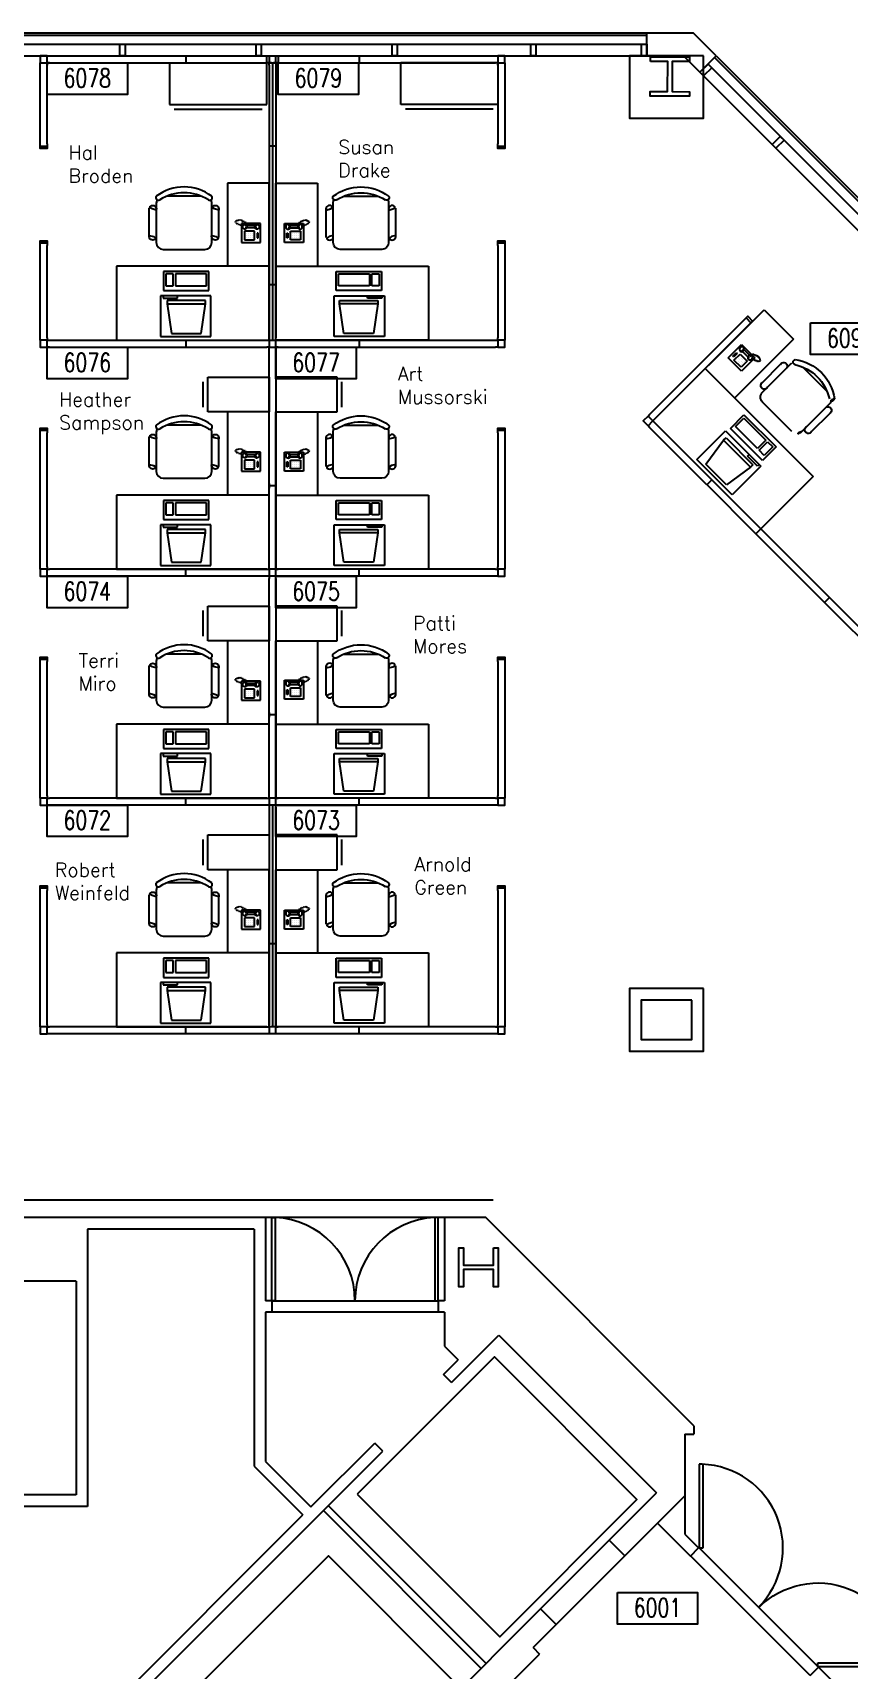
# Model space of a CAD drawing. Header units: millimetres. Extents: x 489553527 to 489553786, y 110504148 to 110504403.
# Drawn here: x 489553681.4 to 489553716.7, y 110504331.7 to 110504402.5 of the extents above; entities that cross this region are included whole.
import ezdxf
from ezdxf.enums import TextEntityAlignment as Align

# ---------------------------------------------------------------- set-up
doc = ezdxf.new("R2010")
doc.units = ezdxf.units.MM
for name, color, linetype in [('CHAIRS', 4, 'Continuous'), ('CPU', 6, 'Continuous'), ('E-B-CORE', 8, 'Continuous'), ('E-B-ELEV', 8, 'Continuous'), ('E-B-FURR', 6, 'Continuous'), ('E-B-GLAZ', 8, 'Continuous'), ('E-B-MULL', 8, 'Continuous'), ('E-B-SHEL', 2, 'Continuous'), ('E-C-HEAD', 5, 'Continuous'), ('E-F-DOOR', 3, 'Continuous'), ('E-S-COLM', 8, 'Continuous'), ('EMPLOYEE', 1, 'Continuous'), ('FURNITURE', 3, 'Continuous'), ('IDOORE', 2, 'Continuous'), ('PANELS_201', 6, 'Continuous'), ('PHONES', 4, 'Continuous'), ('RMNUM', 40, 'Continuous')]:
    doc.layers.add(name, color=color, linetype=linetype)
doc.styles.add('ARCHITXT', font='simplex.shx')
doc.styles.add('ROMANS', font='romans', dxfattribs={"width": 0.75, "height": 8})

# ---------------------------------------------------------------- blocks, each defined once
blk = doc.blocks.new('DOOR')
for p, q in [((23.430248, -26.001126), (23.430248, -62.225809)), ((25.177282, -26.001126), (23.430248, -26.001126)), ((25.177282, -62.225809), (25.177282, -26.001126)), ((23.902282, -62.225809), (25.177282, -62.225809))]:
    blk.add_line(p, q)
blk.add_arc((25.177282, -26.001126), 36.224684, 135, 267.984193)
blk = doc.blocks.new('DR-72P')
for points in [[(1.5, 0), (0, 0), (0, 36), (1.5, 36)], [(70.5, 0), (72, 0), (72, 36), (70.5, 36)]]:
    blk.add_lwpolyline(points, close=True)
for centre, start, end in [((0, 0), 0, 87.61406), ((72, 0), 92.38594, 180)]:
    blk.add_arc(centre, 36, start, end)
blk = doc.blocks.new('RMNUM')
at = {"layer": 'RMNUM'}
blk.add_lwpolyline([(-16.33354, 6.674702), (18.388073, 6.674702), (18.388073, -6.982766), (-16.33354, -6.982766), (-16.33354, 6.674702)], dxfattribs=at)
at = {"layer": 'RMNUM', "style": 'ROMANS', "width": 0.75}
blk.add_attdef('NUMBER', text='', height=8, dxfattribs=at).set_placement((1.027267, 0.114097), align=Align.MIDDLE_CENTER)
blk = doc.blocks.new('DESK2')
for p, q in [((33, 0), (-33, 0)), ((-33, 0), (-33, -68)), ((33, -32), (33, 0)), ((-33, -32), (33, -32)), ((-15, -68), (-15, -32)), ((-33, -68), (-15, -68))]:
    blk.add_line(p, q)
blk = doc.blocks.new('RECTANG')
for p, q in [((1, 1), (0, 1)), ((0, 1), (0, 0)), ((1, 0), (1, 1)), ((0, 0), (1, 0))]:
    blk.add_line(p, q)
blk = doc.blocks.new('IBMAT', base_point=(61, 306))
for p, q in [((75, 307), (75, 306)), ((81, 307), (75, 307)), ((81, 306), (81, 307))]:
    blk.add_line(p, q)
at = {"xscale": 21, "yscale": 17, "zscale": 21}
blk.add_blockref('RECTANG', (61, 306), dxfattribs=at)
blk = doc.blocks.new('KEYBOARD', base_point=(60, 294))
for p, xscale, yscale, zscale in [((60, 294), 19, 8, 19), ((61, 295), 13, 5, 13), ((75, 295), 3, 5, 3)]:
    blk.add_blockref('RECTANG', p, dxfattribs=dict(xscale=xscale, yscale=yscale, zscale=zscale))
blk = doc.blocks.new('COMPUTER')
for p, q in [((-6.64, 16.23), (-8.5, 3.5)), ((6.08, 16.23), (-6.64, 16.23)), ((8, 3.5), (6.08, 16.23)), ((-8.5, 3.5), (-8.5, 2.04)), ((8, 3.5), (-8.5, 3.5)), ((-8.5, 2.04), (8, 2.04)), ((8, 2.04), (8, 3.5))]:
    blk.add_line(p, q)
at = {"xscale": 1.033846153846154, "yscale": 1.033846153846154, "zscale": 1.033846153846154}
for name, p in [('IBMAT', (-10.86, 0)), ('KEYBOARD', (-10.05, -10.5))]:
    blk.add_blockref(name, p, dxfattribs=at)
blk = doc.blocks.new('FC15X27A')
for p, q in [((7.53125, 0), (-7.53125, 0)), ((-7.53125, 0), (-7.53125, -26.5)), ((7.53125, -26.5), (7.53125, 0)), ((-7.53125, -26.5), (7.53125, -26.5)), ((-5.53125, -28.5), (5.53125, -28.5))]:
    blk.add_line(p, q)
blk = doc.blocks.new('CHAIR7')
for p, q in [((5.12, 15.04), (17.88, 15.04)), ((0, 9), (0, -9)), ((20, 12), (3, 12)), ((23, -7.44), (23, 7.44)), ((3, -12), (20, -12)), ((5.12, -15), (17.88, -15))]:
    blk.add_line(p, q)
for centre, radius, start, end in [((5.56, 13.54), 1.56, 73.7398, 286.2602), ((17.44, 13.54), 1.56, 253.7398, 106.2602), ((3, 9), 3, 90, 180), ((20, 9), 3, 62.41556, 90), ((22.34, 11.12), 1.1, 53.30994, 212.02741), ((4.82, 0), 19.64, 327.57575, 32.42425), ((7, 0), 20, 323.1301, 36.8699), ((3, -9), 3, 180, 270), ((5.56, -13.5), 1.56, 73.7398, 286.2602), ((17.44, -13.5), 1.56, 253.7398, 106.2602), ((20, -9), 3, 270, 297.58444), ((22.34, -11.12), 1.1, 147.97259, 306.69006)]:
    blk.add_arc(centre, radius, start, end)
blk = doc.blocks.new('FNPHONE')
for p, q in [((-9.1, 0.22), (-9.7, 0.02)), ((-8.9, 0.62), (-9.5, 0.42)), ((-8.7, 1.02), (-9.3, 0.82)), ((-8.5, 1.42), (-9.1, 1.22)), ((-8.3, 1.82), (-8.9, 1.62)), ((-7.14, 0.56), (-7.5, -0.58)), ((-7.29, 6.54), (-7.29, 1.54)), ((-6.29, 6.54), (-6.29, 1.54)), ((-3.87, 4.85), (-3.87, 4.85)), ((-3.87, 3.91), (-3.87, 3.91)), ((-3.87, 2.97), (-3.87, 2.97)), ((-3.87, 2.03), (-3.87, 2.03)), ((-2.94, 4.85), (-2.94, 4.85)), ((-2.94, 3.91), (-2.94, 3.91)), ((-2.94, 2.97), (-2.94, 2.97)), ((-2.94, 2.03), (-2.94, 2.03)), ((-2, 4.85), (-2, 4.85)), ((-2, 3.91), (-2, 3.91)), ((-2, 2.97), (-2, 2.97)), ((-2, 2.03), (-2, 2.03)), ((-9.3, -0.18), (-9.9, -0.38)), ((-9.3, -0.58), (-9.9, -0.78)), ((-9.3, -0.98), (-9.9, -1.18)), ((-9.3, -1.38), (-9.9, -1.58)), ((-9.1, -1.78), (-9.7, -1.98)), ((-8.9, -2.18), (-9.5, -2.38)), ((-8.43, -2.46), (-9.03, -2.66)), ((-7.9, -1.98), (-8.5, -2.18)), ((-7.7, -1.58), (-8.3, -1.78)), ((-7.5, -1.18), (-8.1, -1.38)), ((-7.3, -0.78), (-7.9, -0.98))]:
    blk.add_line(p, q)
for centre, start, end in [((-6.79, 6.54), 298.49146, 241.50854), ((-6.79, 1.54), 118.49146, 61.50854)]:
    blk.add_arc(centre, 1.05, start, end)
for p, xscale, yscale, zscale in [((-8.21, 0), 8.20528234483245, 8.104073169521023, 8.20528234483245), ((-4.03, 6.72), 2.03125, 0.46875, 2.03125), ((-4.81, 1.25), 3.75, 4.375, 3.75)]:
    blk.add_blockref('RECTANG', p, dxfattribs=dict(xscale=xscale, yscale=yscale, zscale=zscale))
blk = doc.blocks.new('FC42X18D')
for p, q in [((-21, 0), (-21, -18)), ((-21, 0), (21, 0)), ((21, -18), (21, 0)), ((-21, -18), (21, -18)), ((-19, -20), (19, -20))]:
    blk.add_line(p, q)

msp = doc.modelspace()

# ---------------------------------------------------------------- linework, layer by layer
at = {"layer": 'E-B-CORE'}
for p, q in [((489553691.4576391, 110504351.2981165), (489553665.9311564, 110504351.2981165)), ((489553691.4576391, 110504351.2981165), (489553691.4576391, 110504347.6981165)), ((489553700.9889679, 110504351.2981165), (489553699.1951391, 110504351.2981165)), ((489553699.1951391, 110504351.2981165), (489553699.1951391, 110504347.6981165)), ((489553709.9951391, 110504342.2919453), (489553700.9889679, 110504351.2981165)), ((489553683.7576391, 110504350.7981165), (489553683.7576391, 110504338.7981165)), ((489553690.9576391, 110504350.7981165), (489553683.7576391, 110504350.7981165)), ((489553690.9576391, 110504350.7981165), (489553690.9576391, 110504340.5400111)), ((489553683.2576391, 110504348.5370992), (489553666.2561564, 110504348.5370992)), ((489553683.2576391, 110504348.5370992), (489553683.2576391, 110504339.2981165)), ((489553691.7263891, 110504347.6981165), (489553691.4576391, 110504347.6981165)), ((489553691.7263891, 110504347.6981165), (489553691.7263891, 110504347.1981165)), ((489553699.1951391, 110504347.6981165), (489553698.9263891, 110504347.6981165)), ((489553698.9263891, 110504347.6981165), (489553698.9263891, 110504347.1981165)), ((489553691.4576391, 110504347.1981165), (489553691.4576391, 110504340.7471179)), ((489553691.7263891, 110504347.1981165), (489553691.4576391, 110504347.1981165)), ((489553699.1951391, 110504347.1981165), (489553698.9263891, 110504347.1981165)), ((489553699.1951391, 110504347.1981165), (489553699.1951391, 110504345.7375399)), ((489553699.5034422, 110504344.1606355), (489553701.5519564, 110504346.2091497)), ((489553701.5519564, 110504346.2091497), (489553708.3755369, 110504339.3855693)), ((489553699.1951391, 110504345.7375399), (489553699.7841895, 110504345.1484896)), ((489553699.1498888, 110504344.5141889), (489553699.7841895, 110504345.1484896)), ((489553699.5034422, 110504344.1606355), (489553699.1498888, 110504344.5141889)), ((489553709.5951391, 110504341.9258195), (489553709.9951391, 110504341.9258195)), ((489553709.5951391, 110504341.9258195), (489553709.5951391, 110504337.6063618)), ((489553709.9951391, 110504342.2919453), (489553709.9951391, 110504341.9258195)), ((489553686.5847367, 110504331.24193), (489553696.5335937, 110504341.1907871)), ((489553693.4202284, 110504338.7845285), (489553696.1800404, 110504341.5443405)), ((489553696.5335937, 110504341.1907871), (489553696.1800404, 110504341.5443405)), ((489553690.9576391, 110504340.5400111), (489553693.0666749, 110504338.4309751)), ((489553691.4576391, 110504340.7471179), (489553693.4202284, 110504338.7845285)), ((489553683.2576391, 110504339.2981165), (489553662.3090233, 110504339.2981165)), ((489553706.3270227, 110504337.3370551), (489553708.3755369, 110504339.3855693)), ((489553706.9987741, 110504336.6653037), (489553709.5951391, 110504339.2616687)), ((489553683.7576391, 110504338.7981165), (489553659.0061564, 110504338.7981165)), ((489553684.1727991, 110504329.5370992), (489553693.0666749, 110504338.4309751)), ((489553708.4139323, 110504338.0804618), (489553709.8393012, 110504336.6554079)), ((489553709.5951391, 110504337.6063618), (489553710.1928546, 110504337.0089613)), ((489553706.3270227, 110504337.3370551), (489553706.9987741, 110504336.6653037)), ((489553709.8393012, 110504336.6554079), (489553710.1928546, 110504337.0089613)), ((489553698.426049, 110504329.4360814), (489553703.3571742, 110504334.3672066)), ((489553703.3571742, 110504334.3672066), (489553704.0289255, 110504333.6954552)), ((489553703.0301373, 110504332.6966669), (489553704.0289255, 110504333.6954552)), ((489553703.0301373, 110504332.6966669), (489553703.31298, 110504332.4138241)), ((489553700.3794315, 110504329.4802756), (489553703.31298, 110504332.4138241)), ((489553715.0235799, 110504331.4913934), (489553715.3771333, 110504331.8449468)), ((489553715.9852958, 110504331.2370992), (489553715.3771333, 110504331.8449468))]:
    msp.add_line(p, q, dxfattribs=at)
at = {"layer": 'E-B-ELEV'}
for p, q in [((489553700.9976776, 110504332.00771), (489553694.1740972, 110504338.8312905)), ((489553700.7855456, 110504331.795578), (489553693.9619651, 110504338.6191584))]:
    msp.add_line(p, q, dxfattribs=at)
for points in [[(489553695.4235557, 110504339.3267857), (489553701.5873117, 110504333.1630296), (489553707.5270087, 110504339.1027266), (489553701.3632526, 110504345.2664826)], [(489553688.2345105, 110504330.723527), (489553694.1742074, 110504336.6632239), (489553699.6308568, 110504331.2065747), (489553693.6911598, 110504325.2668777)]]:
    msp.add_lwpolyline(points, close=True, dxfattribs=at)
at = {"layer": 'E-B-FURR'}
for p, q in [((489553674.3561563, 110504401.5370992), (489553707.9561564, 110504401.5370992)), ((489553710.2490495, 110504400.8299924), (489553724.9055467, 110504386.1734953))]:
    msp.add_line(p, q, dxfattribs=at)
for points in [[(489553710.4081486, 110504401.5370992), (489553707.2081486, 110504401.5370992), (489553707.2081486, 110504398.8370992), (489553710.4081486, 110504398.8370992)], [(489553710.4081486, 110504361.1981165), (489553707.2081486, 110504361.1981165), (489553707.2081486, 110504358.4981165), (489553710.4081486, 110504358.4981165)], [(489553709.9081486, 110504360.6981165), (489553707.7081486, 110504360.6981165), (489553707.7081486, 110504358.9981165), (489553709.9081486, 110504358.9981165)]]:
    msp.add_lwpolyline(points, close=True, dxfattribs=at)
at = {"layer": 'E-B-GLAZ'}
for p, q in [((489553674.3561563, 110504402.5370992), (489553707.9561564, 110504402.5370992)), ((489553674.3561563, 110504402.4370992), (489553707.9561564, 110504402.4370992)), ((489553674.3561563, 110504402.0370992), (489553707.9561564, 110504402.0370992)), ((489553710.602603, 110504401.1835458), (489553725.2369856, 110504386.5491632)), ((489553710.8854457, 110504401.4663885), (489553725.5198284, 110504386.8320059)), ((489553710.9561564, 110504401.5370992), (489553725.590539, 110504386.9027166))]:
    msp.add_line(p, q, dxfattribs=at)
at = {"layer": 'E-B-MULL'}
for points in [[(489553685.3811564, 110504402.0370992), (489553685.3811564, 110504401.5370992), (489553685.1561564, 110504401.5370992), (489553685.1561564, 110504402.0370992)], [(489553691.2686564, 110504402.0370992), (489553691.2686564, 110504401.5370992), (489553691.0436563, 110504401.5370992), (489553691.0436563, 110504402.0370992)], [(489553697.1561564, 110504402.0370992), (489553697.1561564, 110504401.5370992), (489553696.9311564, 110504401.5370992), (489553696.9311564, 110504402.0370992)], [(489553703.1561564, 110504402.0370992), (489553703.1561564, 110504401.5370992), (489553702.9311564, 110504401.5370992), (489553702.9311564, 110504402.0370992)], [(489553707.9561564, 110504402.0370992), (489553707.9561564, 110504401.5370992), (489553707.7311563, 110504401.5370992), (489553707.7311563, 110504402.0370992)], [(489553710.7617019, 110504401.0244468), (489553710.4081486, 110504400.6708934), (489553710.2490495, 110504400.8299924), (489553710.602603, 110504401.1835458)], [(489553713.8906494, 110504397.8954993), (489553713.5370961, 110504397.5419459), (489553713.377997, 110504397.7010449), (489553713.7315505, 110504398.0545983)]]:
    msp.add_lwpolyline(points, close=True, dxfattribs=at)
at = {"layer": 'E-B-SHEL'}
for p, q in [((489553707.9561564, 110504401.5370992), (489553707.9561564, 110504402.5370992)), ((489553707.9561564, 110504402.5370992), (489553709.9561564, 110504402.5370992)), ((489553710.9561564, 110504401.5370992), (489553709.9561564, 110504402.5370992)), ((489553707.9561564, 110504401.5370992), (489553709.5419428, 110504401.5370992)), ((489553710.2490495, 110504400.8299924), (489553709.5419428, 110504401.5370992)), ((489553710.2490495, 110504400.8299924), (489553710.9561564, 110504401.5370992))]:
    msp.add_line(p, q, dxfattribs=at)
at = {"layer": 'E-C-HEAD'}
for p, q in [((489553701.2996281, 110504352.0481165), (489553632.4061564, 110504352.0481165)), ((489553699.1951391, 110504351.2981165), (489553691.4576391, 110504351.2981165)), ((489553691.7263891, 110504347.6981165), (489553698.9263891, 110504347.6981165)), ((489553698.9263891, 110504347.1981165), (489553691.7263891, 110504347.1981165)), ((489553703.3571742, 110504334.3672066), (489553706.3270227, 110504337.3370551)), ((489553715.3774693, 110504331.84461), (489553710.2036377, 110504337.0190716)), ((489553704.0289255, 110504333.6954552), (489553706.9987741, 110504336.6653037)), ((489553715.0239159, 110504331.4910566), (489553709.8500843, 110504336.6655182))]:
    msp.add_line(p, q, dxfattribs=at)
at = {"layer": 'E-S-COLM'}
for points in [[(489553708.1071871, 110504401.2911174), (489553708.1074806, 110504401.4911172), (489553709.8074789, 110504401.4886214), (489553709.8071852, 110504401.2886216), (489553709.057186, 110504401.2897227), (489553709.0552773, 110504399.9897241), (489553709.8052766, 110504399.988623), (489553709.804983, 110504399.7886232), (489553708.1049848, 110504399.7911191), (489553708.1052785, 110504399.9911188), (489553708.8552775, 110504399.9900177), (489553708.8571863, 110504401.2900163)], [(489553708.1071871, 110504401.2911174), (489553708.1074806, 110504401.4911172), (489553709.8074789, 110504401.4886214), (489553709.8071852, 110504401.2886216), (489553709.057186, 110504401.2897227), (489553709.0552773, 110504399.9897241), (489553709.8052766, 110504399.988623), (489553709.804983, 110504399.7886232), (489553708.1049848, 110504399.7911191), (489553708.1052785, 110504399.9911188), (489553708.8552775, 110504399.9900177), (489553708.8571863, 110504401.2900163)], [(489553701.321954, 110504349.992078), (489553701.5219539, 110504349.992078), (489553701.5219539, 110504348.292078), (489553701.321954, 110504348.292078), (489553701.321954, 110504349.042078), (489553700.0219539, 110504349.042078), (489553700.0219539, 110504348.292078), (489553699.821954, 110504348.292078), (489553699.821954, 110504349.992078), (489553700.0219539, 110504349.992078), (489553700.0219539, 110504349.242078), (489553701.321954, 110504349.242078)]]:
    msp.add_lwpolyline(points, close=True, dxfattribs=at)
at = {"layer": 'PANELS_201', "linetype": 'Continuous'}
for p, q in [((489553687.9062341, 110504401.5370992), (489553688.1062341, 110504401.5370992)), ((489553687.9062341, 110504401.2370992), (489553688.1062341, 110504401.2370992)), ((489553688.006234, 110504401.5370992), (489553688.006234, 110504401.2370992)), ((489553691.6062339, 110504401.5370992), (489553691.6062339, 110504401.2370992)), ((489553691.9061564, 110504401.2369671), (489553691.9061564, 110504401.5369671)), ((489553695.4061562, 110504401.5369671), (489553695.6061562, 110504401.5369671)), ((489553695.4061562, 110504401.2369671), (489553695.6061562, 110504401.2369671)), ((489553695.5061562, 110504401.5369671), (489553695.5061562, 110504401.2369671)), ((489553691.6061563, 110504383.0369671), (489553691.6061563, 110504388.8369671)), ((489553691.9061564, 110504388.8369671), (489553691.9061564, 110504383.0369671)), ((489553691.6061563, 110504379.4369671), (489553691.6061563, 110504382.8369671)), ((489553691.9061564, 110504382.8369671), (489553691.9061564, 110504379.4369671)), ((489553691.6061563, 110504373.1369671), (489553691.6061563, 110504378.9369671)), ((489553691.9061564, 110504378.9369671), (489553691.9061564, 110504373.1369671)), ((489553691.6061563, 110504369.5369671), (489553691.6061563, 110504372.9369671)), ((489553691.9061564, 110504372.9369671), (489553691.9061564, 110504369.5369671))]:
    msp.add_line(p, q, dxfattribs=at)
for points in [[(489553682.006234, 110504401.5370992), (489553681.7062341, 110504401.5370992), (489553681.7062341, 110504401.2370992)], [(489553681.7062341, 110504401.1370992), (489553681.7062341, 110504401.2370992), (489553682.006234, 110504401.2370992), (489553682.006234, 110504401.1370992)], [(489553681.7062341, 110504397.7370994), (489553681.7062341, 110504401.1370992)], [(489553682.1062341, 110504401.2370992), (489553682.006234, 110504401.2370992), (489553682.006234, 110504401.5370992), (489553682.1062341, 110504401.5370992)], [(489553682.006234, 110504397.7370994), (489553682.006234, 110504401.1370992)], [(489553682.1062341, 110504401.5370992), (489553687.9062341, 110504401.5370992)], [(489553682.1062341, 110504401.2370992), (489553687.9062341, 110504401.2370992)], [(489553688.1062341, 110504401.5370992), (489553691.5062339, 110504401.5370992)], [(489553688.1062341, 110504401.2370992), (489553691.5062339, 110504401.2370992)], [(489553691.5061564, 110504401.5369671), (489553691.6061563, 110504401.5369671), (489553691.6061563, 110504401.2369671), (489553691.5061564, 110504401.2369671)], [(489553691.7062339, 110504401.2370992), (489553691.6062339, 110504401.2370992), (489553691.5062339, 110504401.2370992), (489553691.5062339, 110504401.5370992), (489553691.7062339, 110504401.5370992)], [(489553691.6061563, 110504401.5369671), (489553691.9061564, 110504401.5369671)], [(489553691.6061563, 110504401.1369671), (489553691.6061563, 110504401.2369671), (489553691.9061564, 110504401.2369671), (489553691.9061564, 110504401.1369671)], [(489553691.6061563, 110504401.1369671), (489553691.6061563, 110504397.7369671)], [(489553691.7561564, 110504401.2369671), (489553691.7561564, 110504397.6369671)], [(489553691.8061564, 110504401.5369671), (489553691.9061564, 110504401.5369671), (489553692.0061564, 110504401.5369671), (489553692.0061564, 110504401.2369671), (489553691.8061564, 110504401.2369671)], [(489553692.0061564, 110504401.2369671), (489553691.9061564, 110504401.2369671), (489553691.9061564, 110504401.5369671), (489553692.0061564, 110504401.5369671)], [(489553691.9061564, 110504401.1369671), (489553691.9061564, 110504397.7369671)], [(489553692.0061564, 110504401.5369671), (489553695.4061562, 110504401.5369671)], [(489553692.0061564, 110504401.2369671), (489553695.4061562, 110504401.2369671)], [(489553695.6060787, 110504401.5370992), (489553701.4060787, 110504401.5370992)], [(489553695.6060787, 110504401.2370992), (489553701.4060787, 110504401.2370992)], [(489553701.4060787, 110504401.5370992), (489553701.5060787, 110504401.5370992), (489553701.5060787, 110504401.2370992), (489553701.4060787, 110504401.2370992)], [(489553701.8060787, 110504401.2370992), (489553701.8060787, 110504401.5370992), (489553701.5060787, 110504401.5370992)], [(489553701.5060787, 110504401.1370992), (489553701.5060787, 110504401.2370992), (489553701.8060787, 110504401.2370992), (489553701.8060787, 110504401.1370992)], [(489553701.5060787, 110504401.1370992), (489553701.5060787, 110504397.7370994)], [(489553701.8060787, 110504401.1370992), (489553701.8060787, 110504397.7370994)], [(489553682.006234, 110504397.7370994), (489553682.006234, 110504397.6370994), (489553682.006234, 110504397.5370994), (489553681.7062341, 110504397.5370994), (489553681.7062341, 110504397.7370994)], [(489553681.7062341, 110504397.6370994), (489553682.006234, 110504397.6370994)], [(489553691.6061563, 110504397.7369671), (489553691.6061563, 110504397.5369671)], [(489553691.9061564, 110504397.6369671), (489553691.6061563, 110504397.6369671)], [(489553691.7561564, 110504397.6369671), (489553691.7561564, 110504391.6369671)], [(489553691.9061564, 110504397.7369671), (489553691.9061564, 110504397.5369671)], [(489553701.8060787, 110504397.7370994), (489553701.8060787, 110504397.6370994), (489553701.8060787, 110504397.5370994), (489553701.5060787, 110504397.5370994), (489553701.5060787, 110504397.7370994)], [(489553701.5060787, 110504397.6370994), (489553701.8060787, 110504397.6370994)], [(489553691.6061563, 110504397.5369671), (489553691.6061563, 110504391.7369671)], [(489553691.9061564, 110504397.5369671), (489553691.9061564, 110504391.7369671)], [(489553681.7061564, 110504393.3369671), (489553681.7061564, 110504393.4369671), (489553681.7061564, 110504393.5369671), (489553682.0061564, 110504393.5369671), (489553682.0061564, 110504393.3369671)], [(489553682.0061564, 110504393.4369671), (489553681.7061564, 110504393.4369671)], [(489553701.506001, 110504393.3369671), (489553701.506001, 110504393.4369671), (489553701.506001, 110504393.5369671), (489553701.8060009, 110504393.5369671), (489553701.8060009, 110504393.3369671)], [(489553701.8060009, 110504393.4369671), (489553701.506001, 110504393.4369671)], [(489553681.7061564, 110504389.3369671), (489553681.7061564, 110504393.3369671)], [(489553682.0061564, 110504389.3369671), (489553682.0061564, 110504393.3369671)], [(489553701.506001, 110504393.3369671), (489553701.506001, 110504389.3369671)], [(489553701.8060009, 110504393.3369671), (489553701.8060009, 110504389.3369671)], [(489553691.6061563, 110504391.7369671), (489553691.6061563, 110504391.5369671)], [(489553691.9061564, 110504391.6369671), (489553691.6061563, 110504391.6369671)], [(489553691.6061563, 110504391.5369671), (489553691.6061563, 110504389.3369671)], [(489553691.7561564, 110504391.6369671), (489553691.7561564, 110504389.2369671)], [(489553691.9061564, 110504391.7369671), (489553691.9061564, 110504391.5369671)], [(489553691.9061564, 110504391.5369671), (489553691.9061564, 110504389.3369671)], [(489553708.0764053, 110504386.0320739), (489553712.1776247, 110504390.1332933)], [(489553708.2885374, 110504385.8199419), (489553712.3897567, 110504389.9211612)], [(489553712.1776247, 110504390.1332933), (489553712.2483354, 110504390.204004), (489553712.319046, 110504390.2747146), (489553712.5311781, 110504390.0625826), (489553712.3897567, 110504389.9211612)], [(489553712.4604673, 110504389.9918719), (489553712.2483354, 110504390.204004)], [(489553682.0061564, 110504389.3369671), (489553682.0061564, 110504389.2369671), (489553681.7061564, 110504389.2369671), (489553681.7061564, 110504389.3369671)], [(489553681.7061564, 110504389.2369671), (489553681.7061564, 110504388.9369671), (489553682.0061564, 110504388.9369671)], [(489553682.1061563, 110504388.9369671), (489553682.0061564, 110504388.9369671), (489553682.0061564, 110504389.2369671), (489553682.1061563, 110504389.2369671)], [(489553682.1061563, 110504389.2369671), (489553687.9061564, 110504389.2369671)], [(489553687.9061564, 110504389.2369671), (489553688.1061563, 110504389.2369671)], [(489553688.0061564, 110504389.2369671), (489553688.0061564, 110504388.9369671)], [(489553688.1061563, 110504389.2369671), (489553691.5061564, 110504389.2369671)], [(489553691.5061564, 110504389.2369671), (489553691.6061563, 110504389.2369671), (489553691.6061563, 110504388.9369671), (489553691.5061564, 110504388.9369671)], [(489553691.6061563, 110504389.3369671), (489553691.6061563, 110504389.2369671), (489553691.9061564, 110504389.2369671), (489553691.9061564, 110504389.3369671)], [(489553692.0061564, 110504388.9369671), (489553691.9061564, 110504388.9369671), (489553691.9061564, 110504389.2369671), (489553692.0061564, 110504389.2369671)], [(489553692.0061564, 110504389.2369671), (489553695.4061564, 110504389.2369671)], [(489553695.4061564, 110504389.2369671), (489553695.6061563, 110504389.2369671)], [(489553695.5061564, 110504389.2369671), (489553695.5061564, 110504388.9369671)], [(489553695.6061563, 110504389.2369671), (489553701.4061564, 110504389.2369671)], [(489553701.4061564, 110504389.2369671), (489553701.5061564, 110504389.2369671), (489553701.5061564, 110504388.9369671), (489553701.4061564, 110504388.9369671)], [(489553701.8061564, 110504389.3369671), (489553701.8061564, 110504389.2369671), (489553701.5061564, 110504389.2369671), (489553701.5061564, 110504389.3369671)], [(489553701.5061564, 110504388.9369671), (489553701.8061564, 110504388.9369671), (489553701.8061564, 110504389.2369671)], [(489553682.1061563, 110504388.9369671), (489553687.9061564, 110504388.9369671)], [(489553687.9061564, 110504388.9369671), (489553688.1061563, 110504388.9369671)], [(489553688.1061563, 110504388.9369671), (489553691.5061564, 110504388.9369671)], [(489553691.6061563, 110504388.8369671), (489553691.6061563, 110504388.9369671), (489553691.9061564, 110504388.9369671), (489553691.9061564, 110504388.8369671)], [(489553692.0061564, 110504388.9369671), (489553695.4061564, 110504388.9369671)], [(489553695.4061564, 110504388.9369671), (489553695.6061563, 110504388.9369671)], [(489553695.6061563, 110504388.9369671), (489553701.4061564, 110504388.9369671)], [(489553708.0056947, 110504385.9613633), (489553707.7935626, 110504385.7492312), (489553708.0056947, 110504385.5370992)], [(489553708.2885374, 110504385.8199419), (489553708.2178267, 110504385.7492312), (489553708.0056947, 110504385.9613633), (489553708.0764053, 110504386.0320739)], [(489553708.0764053, 110504385.4663885), (489553708.0056947, 110504385.5370992), (489553708.2178267, 110504385.7492312), (489553708.2885374, 110504385.6785206)], [(489553710.6927004, 110504383.2743575), (489553708.2885374, 110504385.6785206)], [(489553681.7061564, 110504385.2369671), (489553681.7061564, 110504385.3369671), (489553681.7061564, 110504385.4369671), (489553682.0061564, 110504385.4369671), (489553682.0061564, 110504385.2369671)], [(489553682.0061564, 110504385.3369671), (489553681.7061564, 110504385.3369671)], [(489553681.7061564, 110504379.4369671), (489553681.7061564, 110504385.2369671)], [(489553682.0061564, 110504379.4369671), (489553682.0061564, 110504385.2369671)], [(489553701.5061564, 110504385.2369671), (489553701.5061564, 110504385.3369671), (489553701.5061564, 110504385.4369671), (489553701.8061564, 110504385.4369671), (489553701.8061564, 110504385.2369671)], [(489553701.8061564, 110504385.3369671), (489553701.5061564, 110504385.3369671)], [(489553701.5061564, 110504385.2369671), (489553701.5061564, 110504379.4369671)], [(489553701.8061564, 110504385.2369671), (489553701.8061564, 110504379.4369671)], [(489553710.4805684, 110504383.0622255), (489553708.0764053, 110504385.4663885)], [(489553691.6061563, 110504383.0369671), (489553691.6061563, 110504382.8369671)], [(489553691.9061564, 110504382.9369671), (489553691.6061563, 110504382.9369671)], [(489553691.9061564, 110504383.0369671), (489553691.9061564, 110504382.8369671)], [(489553710.6219898, 110504382.9208041), (489553710.4805684, 110504383.0622255)], [(489553710.5512791, 110504382.9915148), (489553710.763411, 110504383.2036468)], [(489553712.6018887, 110504380.9409051), (489553710.6219898, 110504382.9208041)], [(489553710.8341218, 110504383.1329361), (489553710.6927004, 110504383.2743575)], [(489553712.8140208, 110504381.1530372), (489553710.8341218, 110504383.1329361)], [(489553712.7433101, 110504380.7994838), (489553712.6018887, 110504380.9409051)], [(489553712.6725994, 110504380.8701944), (489553712.8847315, 110504381.0823265)], [(489553715.5717372, 110504377.9710566), (489553712.7433101, 110504380.7994838)], [(489553712.9554421, 110504381.0116158), (489553712.8140208, 110504381.1530372)], [(489553715.7838693, 110504378.1831887), (489553712.9554421, 110504381.0116158)], [(489553682.0061564, 110504379.4369671), (489553682.0061564, 110504379.3369671), (489553681.7061564, 110504379.3369671), (489553681.7061564, 110504379.4369671)], [(489553681.7061564, 110504379.3369671), (489553681.7061564, 110504379.0369671), (489553682.0061564, 110504379.0369671)], [(489553682.1061563, 110504379.0369671), (489553682.0061564, 110504379.0369671), (489553682.0061564, 110504379.3369671), (489553682.1061563, 110504379.3369671)], [(489553687.9061564, 110504379.3369671), (489553682.1061563, 110504379.3369671)], [(489553688.1061563, 110504379.3369671), (489553687.9061564, 110504379.3369671)], [(489553688.0061564, 110504379.0369671), (489553688.0061564, 110504379.3369671)], [(489553691.5061564, 110504379.3369671), (489553688.1061563, 110504379.3369671)], [(489553691.5061564, 110504379.3369671), (489553691.6061563, 110504379.3369671), (489553691.6061563, 110504379.0369671), (489553691.5061564, 110504379.0369671)], [(489553691.9061564, 110504379.4369671), (489553691.9061564, 110504379.3369671), (489553691.6061563, 110504379.3369671), (489553691.6061563, 110504379.4369671)], [(489553692.0061564, 110504379.0369671), (489553691.9061564, 110504379.0369671), (489553691.9061564, 110504379.3369671), (489553692.0061564, 110504379.3369671)], [(489553695.4061564, 110504379.3369671), (489553692.0061564, 110504379.3369671)], [(489553695.6061563, 110504379.3369671), (489553695.4061564, 110504379.3369671)], [(489553695.5061564, 110504379.0369671), (489553695.5061564, 110504379.3369671)], [(489553701.4061564, 110504379.3369671), (489553695.6061563, 110504379.3369671)], [(489553701.4061564, 110504379.3369671), (489553701.5061564, 110504379.3369671), (489553701.5061564, 110504379.0369671), (489553701.4061564, 110504379.0369671)], [(489553701.8061564, 110504379.4369671), (489553701.8061564, 110504379.3369671), (489553701.5061564, 110504379.3369671), (489553701.5061564, 110504379.4369671)], [(489553701.5061564, 110504379.0369671), (489553701.8061564, 110504379.0369671), (489553701.8061564, 110504379.3369671)], [(489553687.9061564, 110504379.0369671), (489553682.1061563, 110504379.0369671)], [(489553688.1061563, 110504379.0369671), (489553687.9061564, 110504379.0369671)], [(489553691.5061564, 110504379.0369671), (489553688.1061563, 110504379.0369671)], [(489553691.9061564, 110504378.9369671), (489553691.9061564, 110504379.0369671), (489553691.6061563, 110504379.0369671), (489553691.6061563, 110504378.9369671)], [(489553695.4061564, 110504379.0369671), (489553692.0061564, 110504379.0369671)], [(489553695.6061563, 110504379.0369671), (489553695.4061564, 110504379.0369671)], [(489553701.4061564, 110504379.0369671), (489553695.6061563, 110504379.0369671)], [(489553715.7131586, 110504377.8296353), (489553715.5717372, 110504377.9710566)], [(489553715.6424479, 110504377.900346), (489553715.8545799, 110504378.112478)], [(489553718.1173216, 110504375.4254722), (489553715.7131586, 110504377.8296353)], [(489553715.9252906, 110504378.0417673), (489553715.7838693, 110504378.1831887)], [(489553718.3294537, 110504375.6376043), (489553715.9252906, 110504378.0417673)], [(489553681.7061564, 110504375.3369671), (489553681.7061564, 110504375.4369671), (489553681.7061564, 110504375.5369671), (489553682.0061564, 110504375.5369671), (489553682.0061564, 110504375.3369671)], [(489553682.0061564, 110504375.4369671), (489553681.7061564, 110504375.4369671)], [(489553681.7061564, 110504369.5369671), (489553681.7061564, 110504375.3369671)], [(489553682.0061564, 110504369.5369671), (489553682.0061564, 110504375.3369671)], [(489553701.5061564, 110504375.3369671), (489553701.5061564, 110504375.4369671), (489553701.5061564, 110504375.5369671), (489553701.8061564, 110504375.5369671), (489553701.8061564, 110504375.3369671)], [(489553701.8061564, 110504375.4369671), (489553701.5061564, 110504375.4369671)], [(489553701.5061564, 110504375.3369671), (489553701.5061564, 110504369.5369671)], [(489553701.8061564, 110504375.3369671), (489553701.8061564, 110504369.5369671)], [(489553691.6061563, 110504373.1369671), (489553691.6061563, 110504372.9369671)], [(489553691.9061564, 110504373.0369671), (489553691.6061563, 110504373.0369671)], [(489553691.9061564, 110504373.1369671), (489553691.9061564, 110504372.9369671)], [(489553682.0061564, 110504369.5369671), (489553682.0061564, 110504369.4369671), (489553681.7061564, 110504369.4369671), (489553681.7061564, 110504369.5369671)], [(489553681.7061564, 110504369.4369671), (489553681.7061564, 110504369.1369671), (489553682.0061564, 110504369.1369671)], [(489553682.1061563, 110504369.1369671), (489553682.0061564, 110504369.1369671), (489553682.0061564, 110504369.4369671), (489553682.1061563, 110504369.4369671)], [(489553687.9061564, 110504369.4369671), (489553682.1061563, 110504369.4369671)], [(489553688.1061563, 110504369.4369671), (489553687.9061564, 110504369.4369671)], [(489553688.0061564, 110504369.1369671), (489553688.0061564, 110504369.4369671)], [(489553691.5061564, 110504369.4369671), (489553688.1061563, 110504369.4369671)], [(489553691.5061564, 110504369.4369671), (489553691.6061563, 110504369.4369671), (489553691.6061563, 110504369.1369671), (489553691.5061564, 110504369.1369671)], [(489553691.9061564, 110504369.5369671), (489553691.9061564, 110504369.4369671), (489553691.6061563, 110504369.4369671), (489553691.6061563, 110504369.5369671)], [(489553692.0061564, 110504369.1369671), (489553691.9061564, 110504369.1369671), (489553691.9061564, 110504369.4369671), (489553692.0061564, 110504369.4369671)], [(489553695.4061564, 110504369.4369671), (489553692.0061564, 110504369.4369671)], [(489553695.6061563, 110504369.4369671), (489553695.4061564, 110504369.4369671)], [(489553695.5061564, 110504369.1369671), (489553695.5061564, 110504369.4369671)], [(489553701.4061564, 110504369.4369671), (489553695.6061563, 110504369.4369671)], [(489553701.4061564, 110504369.4369671), (489553701.5061564, 110504369.4369671), (489553701.5061564, 110504369.1369671), (489553701.4061564, 110504369.1369671)], [(489553701.8061564, 110504369.5369671), (489553701.8061564, 110504369.4369671), (489553701.5061564, 110504369.4369671), (489553701.5061564, 110504369.5369671)], [(489553701.5061564, 110504369.1369671), (489553701.8061564, 110504369.1369671), (489553701.8061564, 110504369.4369671)], [(489553687.9061564, 110504369.1369671), (489553682.1061563, 110504369.1369671)], [(489553688.1061563, 110504369.1369671), (489553687.9061564, 110504369.1369671)], [(489553691.5061564, 110504369.1369671), (489553688.1061563, 110504369.1369671)], [(489553691.9061564, 110504369.0369671), (489553691.9061564, 110504369.1369671), (489553691.6061563, 110504369.1369671), (489553691.6061563, 110504369.0369671)], [(489553691.6061563, 110504369.0369671), (489553691.6061563, 110504363.2369671)], [(489553691.7561564, 110504369.1369671), (489553691.7561564, 110504363.1369671)], [(489553691.9061564, 110504369.0369671), (489553691.9061564, 110504363.2369671)], [(489553695.4061564, 110504369.1369671), (489553692.0061564, 110504369.1369671)], [(489553695.6061563, 110504369.1369671), (489553695.4061564, 110504369.1369671)], [(489553701.4061564, 110504369.1369671), (489553695.6061563, 110504369.1369671)], [(489553681.7061564, 110504365.4369671), (489553681.7061564, 110504365.5369671), (489553681.7061564, 110504365.6369671), (489553682.0061564, 110504365.6369671), (489553682.0061564, 110504365.4369671)], [(489553682.0061564, 110504365.5369671), (489553681.7061564, 110504365.5369671)], [(489553681.7061564, 110504359.6369671), (489553681.7061564, 110504365.4369671)], [(489553682.0061564, 110504359.6369671), (489553682.0061564, 110504365.4369671)], [(489553701.5061564, 110504365.4369671), (489553701.5061564, 110504365.5369671), (489553701.5061564, 110504365.6369671), (489553701.8061564, 110504365.6369671), (489553701.8061564, 110504365.4369671)], [(489553701.8061564, 110504365.5369671), (489553701.5061564, 110504365.5369671)], [(489553701.5061564, 110504365.4369671), (489553701.5061564, 110504359.6369671)], [(489553701.8061564, 110504365.4369671), (489553701.8061564, 110504359.6369671)], [(489553691.6061563, 110504363.2369671), (489553691.6061563, 110504363.0369671)], [(489553691.9061564, 110504363.1369671), (489553691.6061563, 110504363.1369671)], [(489553691.6061563, 110504363.0369671), (489553691.6061563, 110504359.6369671)], [(489553691.7561564, 110504363.1369671), (489553691.7561564, 110504359.5369671)], [(489553691.9061564, 110504363.2369671), (489553691.9061564, 110504363.0369671)], [(489553691.9061564, 110504363.0369671), (489553691.9061564, 110504359.6369671)], [(489553682.0061564, 110504359.6369671), (489553682.0061564, 110504359.5369671), (489553681.7061564, 110504359.5369671), (489553681.7061564, 110504359.6369671)], [(489553681.7061564, 110504359.5369671), (489553681.7061564, 110504359.2369671), (489553682.0061564, 110504359.2369671)], [(489553682.1061563, 110504359.2369671), (489553682.0061564, 110504359.2369671), (489553682.0061564, 110504359.5369671), (489553682.1061563, 110504359.5369671)], [(489553687.9061564, 110504359.5369671), (489553682.1061563, 110504359.5369671)], [(489553688.1061563, 110504359.5369671), (489553687.9061564, 110504359.5369671)], [(489553688.0061564, 110504359.2369671), (489553688.0061564, 110504359.5369671)], [(489553691.5061564, 110504359.5369671), (489553688.1061563, 110504359.5369671)], [(489553691.5061564, 110504359.5369671), (489553691.6061563, 110504359.5369671), (489553691.6061563, 110504359.2369671), (489553691.5061564, 110504359.2369671)], [(489553691.9061564, 110504359.6369671), (489553691.9061564, 110504359.5369671), (489553691.6061563, 110504359.5369671), (489553691.6061563, 110504359.6369671)], [(489553692.0061564, 110504359.2369671), (489553691.9061564, 110504359.2369671), (489553691.9061564, 110504359.5369671), (489553692.0061564, 110504359.5369671)], [(489553695.4061564, 110504359.5369671), (489553692.0061564, 110504359.5369671)], [(489553695.6061563, 110504359.5369671), (489553695.4061564, 110504359.5369671)], [(489553695.5061564, 110504359.2369671), (489553695.5061564, 110504359.5369671)], [(489553701.4061564, 110504359.5369671), (489553695.6061563, 110504359.5369671)], [(489553701.4061564, 110504359.5369671), (489553701.5061564, 110504359.5369671), (489553701.5061564, 110504359.2369671), (489553701.4061564, 110504359.2369671)], [(489553701.8061564, 110504359.6369671), (489553701.8061564, 110504359.5369671), (489553701.5061564, 110504359.5369671), (489553701.5061564, 110504359.6369671)], [(489553701.5061564, 110504359.2369671), (489553701.8061564, 110504359.2369671), (489553701.8061564, 110504359.5369671)], [(489553687.9061564, 110504359.2369671), (489553682.1061563, 110504359.2369671)], [(489553688.1061563, 110504359.2369671), (489553687.9061564, 110504359.2369671)], [(489553691.5061564, 110504359.2369671), (489553688.1061563, 110504359.2369671)], [(489553691.9061564, 110504359.2369671), (489553691.6061563, 110504359.2369671)], [(489553695.4061564, 110504359.2369671), (489553692.0061564, 110504359.2369671)], [(489553695.6061563, 110504359.2369671), (489553695.4061564, 110504359.2369671)], [(489553701.4061564, 110504359.2369671), (489553695.6061563, 110504359.2369671)]]:
    msp.add_lwpolyline(points, dxfattribs=at)

# ---------------------------------------------------------------- block references
at = {"xscale": 0.1, "yscale": 0.1, "zscale": 0.1}
for p, values in [((489553683.6395881, 110504400.569629), {'NUMBER': '6078'}), ((489553693.6395104, 110504400.5694969), {'NUMBER': '6079'}), ((489553716.6759301, 110504389.3221558), {'NUMBER': '6090'}), ((489553683.6395104, 110504388.2694969), {'NUMBER': '6076'}), ((489553693.5395104, 110504388.2694969), {'NUMBER': '6077'}), ((489553683.6395104, 110504378.3694969), {'NUMBER': '6074'}), ((489553693.5395104, 110504378.3694969), {'NUMBER': '6075'}), ((489553683.6395104, 110504368.4694969), {'NUMBER': '6072'}), ((489553693.5395104, 110504368.4694969), {'NUMBER': '6073'}), ((489553708.3123055, 110504334.4107424), {'NUMBER': '6001'})]:
    msp.add_blockref('RMNUM', p, dxfattribs=at).add_auto_attribs(values)
at = {"layer": 'CHAIRS', "lineweight": -3, "yscale": 0.1, "zscale": 0.1}
for p, xscale, rotation in [((489553687.9295269, 110504393.1683872), 0.1, 89.99999999999999), ((489553695.5827859, 110504393.1683872), -0.1, 270), ((489553713.5975301, 110504385.9293953), -0.1, 225), ((489553687.9295269, 110504383.2683872), 0.1, 89.99999999999999), ((489553695.5827859, 110504383.2683872), -0.1, 270), ((489553687.9295269, 110504373.3683872), 0.1, 89.99999999999999), ((489553695.5827859, 110504373.3683872), -0.1, 270), ((489553687.9295269, 110504363.4683872), 0.1, 89.99999999999999), ((489553695.5827859, 110504363.4683872), -0.1, 270)]:
    msp.add_blockref('CHAIR7', p, dxfattribs=dict(at, xscale=xscale, rotation=rotation))
at = {"layer": 'CPU', "lineweight": -3, "yscale": 0.1, "zscale": 0.1}
for p, xscale, rotation in [((489553688.0003487, 110504391.1596853), 0.1, 180), ((489553695.511964, 110504391.1596853), -0.1, 180), ((489553712.1270847, 110504384.5591072), -0.1, 134.9999999999999), ((489553688.0003487, 110504381.2596852), 0.1, 180), ((489553695.511964, 110504381.2596852), -0.1, 180), ((489553688.0003487, 110504371.3596853), 0.1, 180), ((489553695.511964, 110504371.3596853), -0.1, 180), ((489553688.0003487, 110504361.4596853), 0.1, 180), ((489553695.511964, 110504361.4596853), -0.1, 180)]:
    msp.add_blockref('COMPUTER', p, dxfattribs=dict(at, xscale=xscale, rotation=rotation))
at = {"layer": 'E-F-DOOR', "xscale": 0.1, "yscale": 0.1, "zscale": 0.1}
msp.add_blockref('DR-72P', (489553691.7263891, 110504347.6981165), dxfattribs=at)
at = {"layer": 'FURNITURE', "lineweight": -3, "yscale": 0.1, "zscale": 0.1}
for p, xscale in [((489553689.4062339, 110504401.2370992), 0.1), ((489553699.4060787, 110504401.2370992), -0.1)]:
    msp.add_blockref('FC42X18D', p, dxfattribs=dict(at, xscale=xscale))
for name, p, xscale, rotation in [('DESK2', (489553688.3061564, 110504389.2369671), 0.1, 180), ('DESK2', (489553695.2061564, 110504389.2369671), -0.1, 180), ('DESK2', (489553710.5512791, 110504383.4157789), -0.1, 134.9999999999999), ('FC15X27A', (489553691.6061563, 110504386.8900921), -0.1, 270), ('FC15X27A', (489553691.9061564, 110504386.8900921), 0.1, 90), ('DESK2', (489553688.3061564, 110504379.3369671), 0.1, 180), ('DESK2', (489553695.2061564, 110504379.3369671), -0.1, 180), ('FC15X27A', (489553691.6061563, 110504376.9900921), -0.1, 270), ('FC15X27A', (489553691.9061564, 110504376.9900921), 0.1, 90), ('DESK2', (489553688.3061564, 110504369.4369671), 0.1, 180), ('DESK2', (489553695.2061564, 110504369.4369671), -0.1, 180), ('FC15X27A', (489553691.6061563, 110504367.0900921), -0.1, 270), ('FC15X27A', (489553691.9061564, 110504367.0900921), 0.1, 90), ('DESK2', (489553688.3061564, 110504359.5369671), 0.1, 180), ('DESK2', (489553695.2061564, 110504359.5369671), -0.1, 180)]:
    msp.add_blockref(name, p, dxfattribs=dict(at, xscale=xscale, rotation=rotation))
at = {"layer": 'IDOORE', "yscale": 0.1, "zscale": 0.1}
for p, xscale, rotation in [((489553712.7417291, 110504334.4035641), 0.1, 180), ((489553712.7594217, 110504334.3858715), -0.1, 90)]:
    msp.add_blockref('DOOR', p, dxfattribs=dict(at, xscale=xscale, rotation=rotation))
at = {"layer": 'PHONES', "lineweight": -3, "yscale": 0.1, "zscale": 0.1}
for p, xscale, rotation in [((489553690.4206923, 110504393.4699151), 0.1, 270), ((489553693.0916204, 110504393.4699151), -0.1, 90), ((489553712.0492226, 110504387.9041278), -0.1, 45), ((489553690.4206923, 110504383.5699151), 0.1, 270), ((489553693.0916204, 110504383.5699151), -0.1, 90), ((489553690.4206923, 110504373.6699151), 0.1, 270), ((489553693.0916204, 110504373.7183116), -0.1, 90), ((489553690.4206923, 110504363.7699151), 0.1, 270), ((489553693.0916204, 110504363.7699151), -0.1, 90)]:
    msp.add_blockref('FNPHONE', p, dxfattribs=dict(at, xscale=xscale, rotation=rotation))

# ---------------------------------------------------------------- texts
at = {"layer": 'EMPLOYEE', "lineweight": -3, "char_height": 0.6, "attachment_point": 1, "style": 'ARCHITXT'}
for s, insert, width in [('\\A1;Hal\\PBroden', (489553682.9304759, 110504397.6542696), 2.583765348), ('\\A1;Susan\\PDrake', (489553694.6020525, 110504397.8941979), 2.281309686), ('\\A1;Art\\PMussorski', (489553697.1813605, 110504388.0935308), 3.653206003), ('\\A1;Heather\\PSampson', (489553682.5244462, 110504386.9769863), 3.445702592), ('\\A1;Patti\\PMores', (489553697.8355836, 110504377.3040258), 2.234242838), ('\\A1;Terri\\PMiro', (489553683.3655337, 110504375.6891102), 1.646111869), ('\\A1;Robert\\PWeinfeld', (489553682.3415602, 110504366.6354496), 3.190313779), ('\\A1;Arnold\\PGreen', (489553697.8940549, 110504366.877687), 2.364802183)]:
    msp.add_mtext(s, dxfattribs=dict(at, insert=insert, width=width))

doc.saveas('drawing.dxf')
